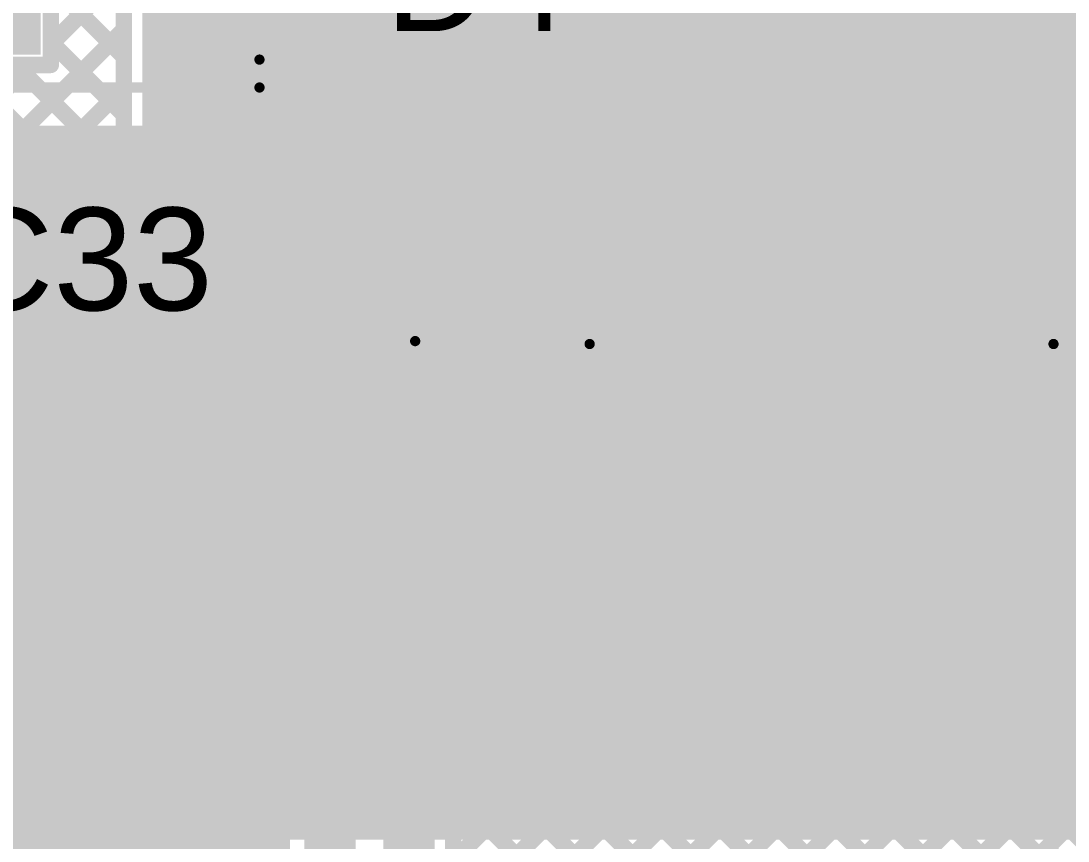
# Model space of a CAD drawing. Header units: millimetres. Extents: x -0.01 to 3.73, y -0.01 to 3.05.
# Drawn here: x 2.449 to 2.959, y 0.815 to 1.215 of the extents above; entities that cross this region are included whole.
import ezdxf

# ---------------------------------------------------------------- set-up
doc = ezdxf.new("R2010")
doc.units = ezdxf.units.MM
doc.header["$MEASUREMENT"] = 0
for name, color, linetype in [('BottomLayer', 5, 'Continuous'), ('TopLayer', 1, 'Continuous'), ('TopOverlay', 2, 'Continuous'), ('TopPaste', 8, 'Continuous'), ('TopSolder', 216, 'Continuous')]:
    doc.layers.add(name, color=color, linetype=linetype)
doc.styles.add('Arial', font='arial.ttf', dxfattribs={"height": 0.2})

# ---------------------------------------------------------------- blocks, each defined once
blk = doc.blocks.new('SMA_150')
at = {"layer": 'TopLayer'}
for points in [[(-0.12795, 0.03346), (-0.02953, 0.03346), (-0.02953, -0.03346), (-0.12795, -0.03346)], [(0.02953, 0.03346), (0.12795, 0.03346), (0.12795, -0.03346), (0.02953, -0.03346)]]:
    blk.add_hatch(color=1, dxfattribs=at).paths.add_polyline_path(points)
at = {"layer": 'TopOverlay'}
for points in [[(-0.175, -0.05597), (-0.12906, -0.05597), (-0.12906, 0.05598), (-0.175, 0.05598)], [(-0.12992, 0.03638), (-0.1022, 0.03638), (-0.1022, 0.05598), (-0.12992, 0.05598)], [(-0.12992, -0.05598), (-0.1022, -0.05598), (-0.1022, -0.03638), (-0.12992, -0.03638)]]:
    blk.add_hatch(color=2, dxfattribs=at).paths.add_polyline_path(points)
at = {"layer": 'TopPaste'}
for points in [[(-0.12795, 0.03346), (-0.02953, 0.03346), (-0.02953, -0.03346), (-0.12795, -0.03346)], [(0.02953, 0.03346), (0.12795, 0.03346), (0.12795, -0.03346), (0.02953, -0.03346)]]:
    blk.add_hatch(color=8, dxfattribs=at).paths.add_polyline_path(points)
at = {"layer": 'TopSolder'}
for points in [[(-0.13195, 0.03746), (-0.02553, 0.03746), (-0.02553, -0.03746), (-0.13195, -0.03746)], [(0.02553, 0.03746), (0.13195, 0.03746), (0.13195, -0.03746), (0.02553, -0.03746)]]:
    blk.add_hatch(color=216, dxfattribs=at).paths.add_polyline_path(points)
at = {"layer": 'TopOverlay', "const_width": 0.005}
for points in [[(-0.10465, 0.05345), (0.08115, 0.05345)], [(0.08115, 0.03985), (0.08115, 0.05345)], [(0.08115, -0.05345), (0.08115, -0.03985)], [(-0.10465, -0.05345), (0.08115, -0.05345)]]:
    blk.add_lwpolyline(points, dxfattribs=at)
at = {"layer": 'TopOverlay', "const_width": 0.0025}
for points in [[(-0.1059, 0.05345, 1), (-0.1034, 0.05345, 1)], [(0.0799, 0.05345, 1), (0.0824, 0.05345, 1)], [(0.0799, 0.05345, 1), (0.0824, 0.05345, 1)], [(0.0799, 0.03985, 1), (0.0824, 0.03985, 1)], [(0.0799, -0.03985, 1), (0.0824, -0.03985, 1)], [(-0.1059, -0.05345, 1), (-0.1034, -0.05345, 1)], [(0.0799, -0.05345, 1), (0.0824, -0.05345, 1)], [(0.0799, -0.05345, 1), (0.0824, -0.05345, 1)]]:
    blk.add_lwpolyline(points, format="xyb", close=True, dxfattribs=at)
blk = doc.blocks.new('VT1H471MI135000CE0_169')
at = {"layer": 'TopLayer'}
blk.add_hatch(color=1, dxfattribs=at).paths.add_polyline_path([(0.08051, 0.03445), (0.32461, 0.03445), (0.32461, -0.03445), (0.08051, -0.03445)])
at = {"layer": 'TopPaste'}
blk.add_hatch(color=8, dxfattribs=at).paths.add_polyline_path([(0.08051, 0.03445), (0.32461, 0.03445), (0.32461, -0.03445), (0.08051, -0.03445)])
at = {"layer": 'TopSolder'}
blk.add_hatch(color=216, dxfattribs=at).paths.add_polyline_path([(0.07651, 0.03845), (0.32861, 0.03845), (0.32861, -0.03845), (0.07651, -0.03845)])
at = {"layer": 'TopOverlay'}
for points, const_width in [([(0.269, 0.27), (0.269, 0.043)], 0.005), ([(0.28422, 0.057), (0.34422, 0.057)], 0.01), ([(0.26758, -0.042), (0.26758, -0.268)], 0.005), ([(-0.13578, -0.268), (0.26758, -0.268)], 0.005)]:
    blk.add_lwpolyline(points, dxfattribs=dict(at, const_width=const_width))
for points, const_width in [([(0.28172, 0.057, 1), (0.28672, 0.057, 1)], 0.005), ([(0.34172, 0.057, 1), (0.34672, 0.057, 1)], 0.005), ([(0.26775, 0.043, 1), (0.27025, 0.043, 1)], 0.0025), ([(0.26633, -0.042, 1), (0.26883, -0.042, 1)], 0.0025), ([(0.26633, -0.268, 1), (0.26883, -0.268, 1)], 0.0025), ([(0.26633, -0.268, 1), (0.26883, -0.268, 1)], 0.0025)]:
    blk.add_lwpolyline(points, format="xyb", close=True, dxfattribs=dict(at, const_width=const_width))

msp = doc.modelspace()

# ---------------------------------------------------------------- hatches: boundary and pattern name
at = {"layer": 'BottomLayer'}
msp.add_hatch(color=5, dxfattribs=at).paths.add_polyline_path([(1.976, 0.698), (2.58, 0.698), (2.58, 1.164), (1.976, 1.164)])
at = {"layer": 'TopLayer'}
for points in [[(2.508, 0.816), (3.032, 0.816), (3.032, 1.289), (2.508, 1.289)], [(2.642, 0.816), (3.561, 0.816), (3.561, 1.149), (2.642, 1.149)], [(2.54, 1.07505), (1.85476, 1.07505), (1.85476, 0.922), (2.54, 0.922)], [(1.985, 0.816), (2.749, 0.816), (2.749, 0.953), (1.985, 0.953)]]:
    msp.add_hatch(color=1, dxfattribs=at).paths.add_polyline_path(points)

# ---------------------------------------------------------------- linework, layer by layer
at = {"layer": 'BottomLayer'}
for points, const_width in [([(2.6595, 0.86216), (3.548, 1.75066)], 0.008), ([(2.6595, 0.83387), (3.548, 1.72237)], 0.008), ([(2.6595, 1.03186), (3.14514, 1.5175)], 0.008), ([(2.6595, 1.06015), (3.11685, 1.5175)], 0.008), ([(2.6595, 1.08843), (3.08857, 1.5175)], 0.008), ([(2.6595, 1.145), (3.032, 1.5175)], 0.008), ([(2.6595, 1.11672), (3.06028, 1.5175)], 0.008), ([(2.6595, 1.20157), (2.97543, 1.5175)], 0.008), ([(2.6595, 1.17328), (3.00372, 1.5175)], 0.008), ([(2.7544, 1.423), (3.548, 0.6294)], 0.008), ([(2.6595, 1.00358), (3.07285, 1.41693)], 0.008), ([(2.74026, 1.40886), (3.548, 0.60112)], 0.008), ([(2.72612, 1.39471), (3.548, 0.57283)], 0.008), ([(2.6595, 0.97529), (3.07713, 1.39293)], 0.008), ([(2.71198, 1.38057), (3.548, 0.54455)], 0.008), ([(2.6595, 0.94701), (3.08923, 1.37674)], 0.008), ([(2.6595, 0.89044), (3.1363, 1.36724)], 0.008), ([(2.6595, 0.91873), (3.1075, 1.36672)], 0.008), ([(2.69784, 1.36643), (3.548, 0.51627)], 0.008), ([(2.68369, 1.35229), (3.548, 0.48798)], 0.008), ([(2.6595, 0.55103), (3.44178, 1.33331)], 0.008), ([(2.6595, 0.63588), (3.35168, 1.32806)], 0.008), ([(2.6595, 0.52275), (3.45489, 1.31814)], 0.008), ([(2.6595, 0.6076), (3.3679, 1.316)], 0.008), ([(2.69406, 1.31364), (3.548, 0.4597)], 0.008), ([(2.6595, 0.57931), (3.39198, 1.31179)], 0.008), ([(2.5995, 0.5095), (2.5995, 1.2985)], 0.025), ([(2.68041, 1.299), (3.548, 0.43141)], 0.008), ([(2.638, 0.168), (2.638, 1.287)], 0.025), ([(2.66627, 1.28486), (3.548, 0.40313)], 0.008), ([(2.6595, 0.3495), (2.6595, 1.27809)], 0.008), ([(2.6595, 1.26334), (3.548, 0.37484)], 0.008), ([(2.6595, 1.23506), (3.548, 0.34656)], 0.008), ([(2.6595, 0.80559), (3.07182, 1.21791)], 0.008), ([(2.6595, 1.20678), (3.548, 0.31828)], 0.008), ([(2.6595, 0.7773), (3.07613, 1.19394)], 0.008), ([(2.6595, 1.17849), (3.548, 0.28999)], 0.008), ([(2.6595, 0.74902), (3.08711, 1.17664)], 0.008), ([(2.6595, 0.66417), (3.16429, 1.16896)], 0.008), ([(2.6595, 0.72074), (3.10313, 1.16436)], 0.008), ([(2.6595, 0.69245), (3.12505, 1.158)], 0.008), ([(2.6595, 1.15021), (3.548, 0.26171)], 0.008), ([(2.6595, 1.12192), (3.548, 0.23342)], 0.008), ([(2.6595, 1.09364), (3.548, 0.20514)], 0.008), ([(2.6595, 1.06535), (3.548, 0.17685)], 0.008), ([(2.6595, 1.03707), (3.548, 0.14857)], 0.008), ([(2.6595, 1.00879), (3.35744, 0.31085)], 0.008), ([(2.6595, 0.9805), (3.33343, 0.30657)], 0.008), ([(2.6595, 0.95222), (3.31724, 0.29448)], 0.008), ([(2.6595, 0.92394), (3.30722, 0.27622)], 0.008), ([(2.6595, 0.89565), (3.30772, 0.24744)], 0.008), ([(2.6595, 0.86737), (3.44087, 0.086)], 0.008), ([(2.6595, 0.83908), (3.41258, 0.086)], 0.008)]:
    msp.add_lwpolyline(points, dxfattribs=dict(at, const_width=const_width))
at = {"layer": 'BottomLayer', "const_width": 0.004}
for points in [[(2.6575, 1.20678, 1), (2.6615, 1.20678, 1)], [(2.6575, 1.20157, 1), (2.6615, 1.20157, 1)], [(2.6575, 1.17849, 1), (2.6615, 1.17849, 1)], [(2.6575, 1.17328, 1), (2.6615, 1.17328, 1)], [(2.6575, 1.15021, 1), (2.6615, 1.15021, 1)], [(2.6575, 1.145, 1), (2.6615, 1.145, 1)], [(2.6575, 1.12192, 1), (2.6615, 1.12192, 1)], [(2.6575, 1.11672, 1), (2.6615, 1.11672, 1)], [(2.6575, 1.09364, 1), (2.6615, 1.09364, 1)], [(2.6575, 1.08843, 1), (2.6615, 1.08843, 1)], [(2.6575, 1.06535, 1), (2.6615, 1.06535, 1)], [(2.6575, 1.06015, 1), (2.6615, 1.06015, 1)], [(2.6575, 1.03707, 1), (2.6615, 1.03707, 1)], [(2.6575, 1.03186, 1), (2.6615, 1.03186, 1)], [(2.6575, 1.00879, 1), (2.6615, 1.00879, 1)], [(2.6575, 1.00358, 1), (2.6615, 1.00358, 1)], [(2.6575, 0.9805, 1), (2.6615, 0.9805, 1)], [(2.6575, 0.97529, 1), (2.6615, 0.97529, 1)], [(2.6575, 0.95222, 1), (2.6615, 0.95222, 1)], [(2.6575, 0.94701, 1), (2.6615, 0.94701, 1)], [(2.6575, 0.92394, 1), (2.6615, 0.92394, 1)], [(2.6575, 0.91873, 1), (2.6615, 0.91873, 1)], [(2.6575, 0.89565, 1), (2.6615, 0.89565, 1)], [(2.6575, 0.89044, 1), (2.6615, 0.89044, 1)], [(2.6575, 0.86737, 1), (2.6615, 0.86737, 1)], [(2.6575, 0.86216, 1), (2.6615, 0.86216, 1)], [(2.6575, 0.83908, 1), (2.6615, 0.83908, 1)], [(2.6575, 0.83387, 1), (2.6615, 0.83387, 1)]]:
    msp.add_lwpolyline(points, format="xyb", close=True, dxfattribs=at)
at = {"layer": 'TopLayer'}
for points, const_width in [([(2.499, 1.08405), (2.499, 1.298)], 0.008), ([(2.46347, 1.19354), (2.46347, 1.27846)], 0.008), ([(2.46347, 1.20353), (2.499, 1.23906)], 0.008), ([(2.46347, 1.2331), (2.499, 1.19757)], 0.008), ([(2.37227, 1.08405), (2.499, 1.21077)], 0.008), ([(2.46347, 1.20481), (2.499, 1.16929)], 0.008), ([(2.34399, 1.08405), (2.45348, 1.19354)], 0.008), ([(2.34705, 1.19354), (2.46347, 1.19354)], 0.008), ([(2.36162, 1.19354), (2.47111, 1.08405)], 0.008), ([(2.3899, 1.19354), (2.499, 1.08444)], 0.008), ([(2.41819, 1.19354), (2.499, 1.11272)], 0.008), ([(2.44647, 1.19354), (2.499, 1.141)], 0.008), ([(2.40055, 1.08405), (2.499, 1.18249)], 0.008), ([(2.42884, 1.08405), (2.499, 1.15421)], 0.008), ([(2.45712, 1.08405), (2.499, 1.12592)], 0.008), ([(2.48541, 1.08405), (2.499, 1.09764)], 0.008), ([(2.2995, 1.08405), (2.499, 1.08405)], 0.008), ([(2.559, 0.9315), (2.559, 1.04)], 0.025), ([(2.5205, 0.893), (2.559, 0.9315)], 0.025)]:
    msp.add_lwpolyline(points, dxfattribs=dict(at, const_width=const_width))
for points, const_width in [([(2.497, 1.21077, 1), (2.501, 1.21077, 1)], 0.004), ([(2.46147, 1.20481, 1), (2.46547, 1.20481, 1)], 0.004), ([(2.46147, 1.20353, 1), (2.46547, 1.20353, 1)], 0.004), ([(2.497, 1.19757, 1), (2.501, 1.19757, 1)], 0.004), ([(2.44447, 1.19354, 1), (2.44847, 1.19354, 1)], 0.004), ([(2.45148, 1.19354, 1), (2.45548, 1.19354, 1)], 0.004), ([(2.46147, 1.19354, 1), (2.46547, 1.19354, 1)], 0.004), ([(2.46147, 1.19354, 1), (2.46547, 1.19354, 1)], 0.004), ([(2.497, 1.18249, 1), (2.501, 1.18249, 1)], 0.004), ([(2.497, 1.16929, 1), (2.501, 1.16929, 1)], 0.004), ([(2.497, 1.15421, 1), (2.501, 1.15421, 1)], 0.004), ([(2.497, 1.141, 1), (2.501, 1.141, 1)], 0.004), ([(2.497, 1.12592, 1), (2.501, 1.12592, 1)], 0.004), ([(2.497, 1.11272, 1), (2.501, 1.11272, 1)], 0.004), ([(2.497, 1.09764, 1), (2.501, 1.09764, 1)], 0.004), ([(2.45512, 1.08405, 1), (2.45912, 1.08405, 1)], 0.004), ([(2.46911, 1.08405, 1), (2.47311, 1.08405, 1)], 0.004), ([(2.48341, 1.08405, 1), (2.48741, 1.08405, 1)], 0.004), ([(2.497, 1.08444, 1), (2.501, 1.08444, 1)], 0.004), ([(2.497, 1.08405, 1), (2.501, 1.08405, 1)], 0.004), ([(2.497, 1.08405, 1), (2.501, 1.08405, 1)], 0.004), ([(2.55275, 1.04, 1), (2.56525, 1.04, 1)], 0.0125), ([(2.55275, 0.9315, 1), (2.56525, 0.9315, 1)], 0.0125), ([(2.55275, 0.9315, 1), (2.56525, 0.9315, 1)], 0.0125), ([(2.51425, 0.893, 1), (2.52675, 0.893, 1)], 0.0125)]:
    msp.add_lwpolyline(points, format="xyb", close=True, dxfattribs=dict(at, const_width=const_width))

# ---------------------------------------------------------------- block references
msp.add_blockref('SMA_150', (2.484, 1.236))
at = {"rotation": 90}
msp.add_blockref('VT1H471MI135000CE0_169', (2.684, 0.79), dxfattribs=at)

# ---------------------------------------------------------------- texts
at = {"layer": 'TopOverlay', "style": 'Arial'}
for s, p in [('D4', (2.62635, 1.21001)), ('C33', (2.41435, 1.07401))]:
    msp.add_text(s, height=0.05, dxfattribs=at).set_placement(p)

doc.saveas('drawing.dxf')
